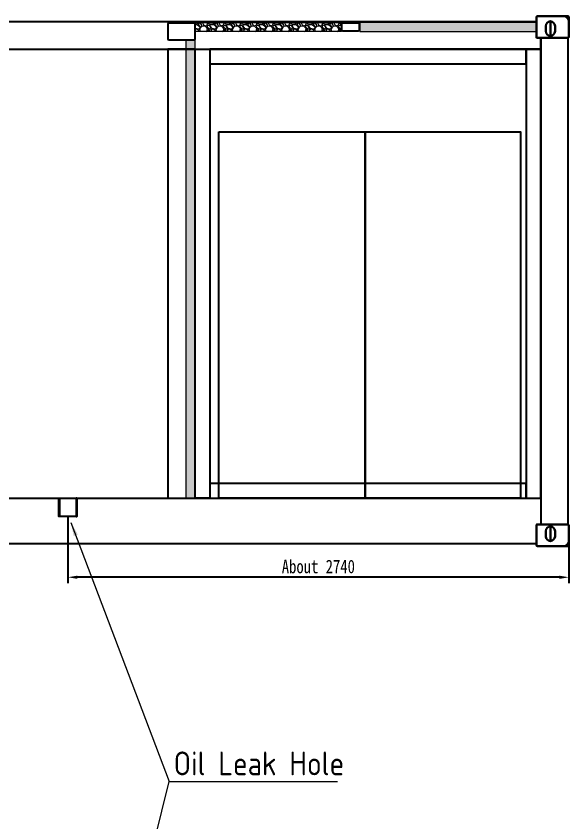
# Model space of a CAD drawing. Extents: x 61367 to 140945, y -1257 to 25588.
# Drawn here: x 77300 to 80323, y 11988 to 16389 of the extents above; entities that cross this region are included whole.
import ezdxf

# ---------------------------------------------------------------- set-up
doc = ezdxf.new("R2010")
doc.units = 0
doc.header["$MEASUREMENT"] = 0
doc.header["$PDMODE"] = 2
doc.header["$PDSIZE"] = 0.2
doc.layers.get('0').update_dxf_attribs({"linetype": 'CONTINUOUS'})
doc.layers.get('DEFPOINTS').update_dxf_attribs({"linetype": 'CONTINUOUS'})
for name, color, linetype, lineweight in [('AM_0', 7, 'CONTINUOUS', 30), ('AM_5', 3, 'CONTINUOUS', 15), ('AM_8', 1, 'CONTINUOUS', 15), ('CO', 7, 'CONTINUOUS', 9), ('THICK', 7, 'CONTINUOUS', 0), ('标注', 5, 'CONTINUOUS', 18)]:
    doc.layers.add(name, color=color, linetype=linetype, lineweight=lineweight)
doc.styles.get("Standard").update_dxf_attribs({"font": 'SimSun.ttf', "height": 60})
doc.styles.add('txtstyle_200', font='tssdeng.shx', dxfattribs={"bigfont": 'hztxt.shx'})
doc.styles.add('仿宋', font='SimSun.ttf', dxfattribs={"width": 0.8})
doc.dimstyles.new('12倍', dxfattribs={"dimscale": 21, "dimtxt": 3.5, "dimasz": 2.5, "dimexe": 1.5, "dimexo": 0, "dimgap": 1, "dimtad": 1, "dimtoh": 1, "dimdsep": 46, "dimtxsty": '仿宋', "dimcen": 2.5, "dimdle": 5, "dimclrd": 4, "dimclre": 4, "dimclrt": 3, "dimadec": 0, "dimazin": 0, "dimtfac": 1, "dimtmove": 0, "dimatfit": 3, "dimfxl": 1, "dimtolj": 1, "dimarcsym": 0})
doc.dimstyles.new('DJ', dxfattribs={"dimtxt": 75, "dimasz": 75, "dimexe": 20, "dimexo": 0, "dimgap": 20, "dimtad": 1, "dimdec": 1, "dimtxsty": 'Standard', "dimcen": 10, "dimclrd": 95, "dimclre": 95, "dimclrt": 95, "dimadec": 0, "dimazin": 0, "dimtfac": 1, "dimtdec": 1, "dimtmove": 1, "dimatfit": 3, "dimfxl": 1, "dimlwd": 13, "dimlwe": 15, "dimarcsym": 0})

# ---------------------------------------------------------------- blocks, each defined once
blk = doc.blocks.new('*D725')
at = {"color": 4, "linetype": 'Continuous', "lineweight": -2, "transparency": 16777216}
for p, q in [((77583.2, 13656.4), (77583.2, 13292.5)), ((80323.2, 13530.5), (80323.2, 13292.5)), ((80270.7, 13324), (77635.7, 13324))]:
    blk.add_line(p, q, dxfattribs=at)
at = {"color": 4, "transparency": 16777216}
for points in [[(77635.7, 13332.7), (77635.7, 13315.2), (77583.2, 13324)], [(80270.7, 13332.7), (80270.7, 13315.2), (80323.2, 13324)]]:
    blk.add_solid(points, dxfattribs=at)
at = {"layer": 'DEFPOINTS', "color": 0, "transparency": 16777216}
for p in [(77583.2, 13656.4), (80323.2, 13530.5), (77583.2, 13324)]:
    blk.add_point(p, dxfattribs=at)
at = {"color": 3, "lineweight": -3, "transparency": 16777216, "insert": (78953.2, 13382.1), "char_height": 73.5, "attachment_point": 5, "style": '仿宋'}
blk.add_mtext('\\A1;About 2740', dxfattribs=at)

msp = doc.modelspace()

# ---------------------------------------------------------------- hatches: boundary and pattern name
at = {"layer": 'AM_8'}
h = msp.add_hatch(dxfattribs=at)
h.set_pattern_fill('GRAVEL', color=256, scale=2.5, angle=315, style=0)
h.set_pattern_definition([(183.0128, (78455.401, 16318.014), (-763.322572, -44.901472), [8.543, -845.7625]), (139.9697, (78446.87, 16317.565), (583.717203, -493.915275), [14.6601, -1451.35]), (87.5104, (78435.6446, 16326.9943), (-44.90209, -942.927048), [10.337, -1023.3675]), (222.2737, (78406.9077, 16333.2804), (942.926409, 853.124238), [13.3501, -1321.66]), (247.8337, (78397.0295, 16324.3002), (314.308633, 763.322714), [13.0908, -1295.995]), (312.2737, (78392.0903, 16312.1768), (-853.124238, 942.926409), [13.3501, -1321.66]), (352.6942, (78401.0706, 16302.2986), (-1032.7294224, 134.704611), [17.6548, -1747.8275]), (27.2553, (78418.582, 16300.0535), (1302.138053, 673.518867), [16.668, -1650.1325]), (76.4296, (78433.3995, 16307.6867), (224.505624, 942.926299), [13.3953, -1326.1375]), (130.2364, (78436.5426, 16320.708), (449.01284, -538.81456), [15.2928, -749.3475]), (177.3974, (78426.6643, 16332.3824), (-1032.7288276, 44.9019394), [19.777, -1957.92]), (93.8141, (78450.911, 16288.379), (-44.901495, 583.716033), [6.75, -668.265]), (126.4692, (78450.462, 16295.1144), (493.91297, -673.518544), [12.842, -1271.365]), (180, (78442.83, 16305.44), (-44.9013, -44.9012), [8.98, -80.822]), (158.1986, (78445.074, 16313.973), (314.31012, -134.7042), [4.836, -478.765]), (246.8014, (78440.584, 16315.769), (89.80262, 179.60524), [6.839, -335.12]), (345.9638, (78437.89, 16309.483), (224.50633, -44.90107), [11.108, -359.1575]), (116.565, (78448.666, 16306.789), (44.9014, -134.7038), [8.032, -192.7725]), (331.3895, (78414.541, 16341.8117), (583.716615, -314.309492), [11.2522, -1113.97]), (25.3462, (78424.4192, 16336.4235), (-673.51801, -314.308766), [9.44, -934.555]), (248.1986, (78457.646, 16315.769), (134.7042, 314.31012), [9.672, -473.93]), (298.6105, (78454.054, 16306.7887), (-314.309492, 583.716615), [11.2522, -1113.97]), (294.444, (78386.702, 16313.973), (-134.70423, 314.30913), [10.851, -531.6925]), (249.7751, (78391.1923, 16304.0946), (269.407977, 718.419737), [9.0918, -900.09]), (21.8014, (78413.194, 16270.419), (314.31012, 134.7042), [9.672, -473.93]), (332.354, (78422.174, 16274.0108), (-763.32153, 404.111828), [10.6446, -1053.81]), (24.444, (78391.192, 16292.42), (-314.30913, -134.70423), [5.4254, -537.12]), (56.31, (78410.5, 16273.113), (134.70349, 224.5056), [3.238, -320.55]), (120.9638, (78412.296, 16275.807), (89.80273, -179.60514), [13.091, -248.7262]), (141.009, (78405.5607, 16287.032), (493.91332, -404.110968), [12.1317, -1201.035]), (258.69, (78433.849, 16305.442), (44.9012, 134.70377), [9.158, -219.7945]), (308.1572, (78432.0525, 16296.4614), (673.519123, -853.125049), [15.989, -1582.9]), (15.9454, (78441.931, 16283.889), (-493.91292, -134.70351), [6.5377, -647.235]), (45, (78448.22, 16285.685), (2e-14, 89.8026), [3.81, -59.69]), (75.2564, (78406.0097, 16289.277), (-134.704064, -493.913547), [8.8217, -873.3475]), (3.0128, (78408.255, 16297.8084), (763.322572, 44.901472), [17.086, -837.22]), (315, (78425.32, 16298.706), (89.8026, -2e-14), [16.51, -46.99]), (280.3048, (78436.9916, 16287.032), (-134.703034, 763.321022), [10.0402, -993.9825]), (209.0546, (78438.788, 16277.154), (-224.50695, -134.70416), [9.2457, -453.0425]), (162.646, (78430.7054, 16272.6637), (-1302.13712, 404.110943), [15.0536, -1490.3125]), (130.4261, (78416.337, 16277.1538), (-538.815719, 628.617846), [15.9257, -1576.645]), (130.4261, (78416.337, 16277.1538), (-538.815719, 628.617846), [15.9257, -1576.645])])
h.paths.add_polyline_path([(79079.171, 16355.442), (79079.171, 16305.442), (78279.171, 16305.442), (78279.171, 16355.442)])
h = msp.add_hatch(dxfattribs=at)
h.set_pattern_fill('GRAVEL', color=256, scale=2.5, angle=315, style=0)
h.set_pattern_definition([(183.0128, (78981.401, 16318.014), (-763.322572, -44.901472), [8.543, -845.7625]), (139.9697, (78972.87, 16317.565), (583.7172026, -493.915275), [14.6601, -1451.35]), (87.5104, (78961.6446, 16326.9943), (-44.90209, -942.927048), [10.337, -1023.3675]), (222.2737, (78932.9077, 16333.2804), (942.926409, 853.1242375), [13.3501, -1321.66]), (247.8337, (78923.0295, 16324.3002), (314.308633, 763.322714), [13.0908, -1295.995]), (312.2737, (78918.0903, 16312.1768), (-853.1242375, 942.926409), [13.3501, -1321.66]), (352.6942, (78927.0706, 16302.2986), (-1032.7294224, 134.704611), [17.6548, -1747.8275]), (27.2553, (78944.582, 16300.0535), (1302.1380528, 673.518867), [16.668, -1650.1325]), (76.4296, (78959.3995, 16307.6867), (224.505624, 942.926299), [13.3953, -1326.1375]), (130.2364, (78962.5426, 16320.708), (449.01284, -538.814558), [15.2928, -749.3475]), (177.3974, (78952.6643, 16332.3824), (-1032.7288276, 44.9019394), [19.777, -1957.92]), (93.8141, (78976.911, 16288.379), (-44.901495, 583.716033), [6.7501, -668.265]), (126.4692, (78976.462, 16295.1144), (493.912969, -673.518544), [12.842, -1271.365]), (180, (78968.83, 16305.44), (-44.9013, -44.9012), [8.9802, -80.8222]), (158.1986, (78971.074, 16313.973), (314.310115, -134.704205), [4.836, -478.765]), (246.8014, (78966.584, 16315.769), (89.80262, 179.60524), [6.8391, -335.12]), (345.9638, (78963.89, 16309.483), (224.50633, -44.90107), [11.108, -359.1575]), (116.5651, (78974.666, 16306.789), (44.9014, -134.7038), [8.0322, -192.7725]), (331.3895, (78940.541, 16341.8117), (583.716615, -314.309492), [11.2522, -1113.97]), (25.3462, (78950.4192, 16336.4235), (-673.51801, -314.308766), [9.44, -934.555]), (248.1986, (78983.646, 16315.769), (134.704205, 314.310115), [9.672, -473.93]), (298.6105, (78980.054, 16306.7887), (-314.309492, 583.716615), [11.2522, -1113.97]), (294.444, (78912.702, 16313.973), (-134.70423, 314.309134), [10.8509, -531.6925]), (249.7751, (78917.1923, 16304.0946), (269.407977, 718.419737), [9.0918, -900.09]), (21.8014, (78939.194, 16270.419), (314.310115, 134.704205), [9.672, -473.93]), (332.354, (78948.174, 16274.0108), (-763.321531, 404.111828), [10.6446, -1053.81]), (24.444, (78917.192, 16292.42), (-314.309134, -134.70423), [5.4254, -537.12]), (56.3099, (78936.5, 16273.113), (134.70349, 224.5056), [3.238, -320.55]), (120.9638, (78938.296, 16275.807), (89.80273, -179.60514), [13.0908, -248.7262]), (141.009, (78931.5607, 16287.032), (493.91332, -404.110968), [12.1317, -1201.035]), (258.6901, (78959.849, 16305.442), (44.90118, 134.70377), [9.158, -219.7945]), (308.1572, (78958.0525, 16296.4614), (673.5191225, -853.1250494), [15.9889, -1582.9]), (15.9454, (78967.931, 16283.889), (-493.91292, -134.70351), [6.5377, -647.235]), (45, (78974.22, 16285.685), (2e-14, 89.8026), [3.81, -59.69]), (75.2564, (78932.0097, 16289.277), (-134.704064, -493.913547), [8.8217, -873.3475]), (3.0128, (78934.255, 16297.8084), (763.322572, 44.901472), [17.086, -837.22]), (315, (78951.32, 16298.706), (89.8026, -2e-14), [16.51, -46.99]), (280.3048, (78962.9916, 16287.032), (-134.703034, 763.321022), [10.0402, -993.9825]), (209.0546, (78964.788, 16277.154), (-224.506945, -134.704155), [9.2457, -453.0425]), (162.646, (78956.7054, 16272.6637), (-1302.13712, 404.1109434), [15.0536, -1490.3125]), (130.4261, (78942.337, 16277.1538), (-538.815719, 628.6178457), [15.9257, -1576.645]), (130.4261, (78942.337, 16277.1538), (-538.815719, 628.6178457), [15.9257, -1576.645])])
h.paths.add_polyline_path([(79179.171, 16355.442), (79179.171, 16305.442), (80145.171, 16305.442), (80145.171, 16355.442)])
h = msp.add_hatch(dxfattribs=at)
h.set_pattern_fill('GRAVEL', color=256, scale=2.5, angle=315, style=0)
h.set_pattern_definition([(183.0128, (78306.401, 13719.014), (-763.322572, -44.901472), [8.543, -845.7625]), (139.9697, (78297.87, 13718.565), (583.7172026, -493.915275), [14.6601, -1451.35]), (87.5104, (78286.6446, 13727.9943), (-44.90209, -942.9270485), [10.337, -1023.3675]), (222.2737, (78257.9077, 13734.2804), (942.9264088, 853.1242375), [13.3501, -1321.66]), (247.8337, (78248.0295, 13725.3002), (314.3086332, 763.322714), [13.0908, -1295.995]), (312.2737, (78243.0903, 13713.1768), (-853.1242375, 942.9264088), [13.3501, -1321.66]), (352.6942, (78252.0706, 13703.2986), (-1032.7294224, 134.7046109), [17.65485, -1747.8275]), (27.2553, (78269.582, 13701.0535), (1302.1380528, 673.5188669), [16.668, -1650.1325]), (76.4296, (78284.3995, 13708.6867), (224.505624, 942.9262987), [13.3953, -1326.1375]), (130.2364, (78287.5426, 13721.708), (449.01284, -538.814558), [15.2928, -749.3475]), (177.3974, (78277.6643, 13733.3824), (-1032.7288276, 44.9019394), [19.77695, -1957.92]), (93.8141, (78301.911, 13689.379), (-44.901495, 583.716033), [6.7501, -668.265]), (126.4692, (78301.462, 13696.1144), (493.9129694, -673.5185443), [12.842, -1271.365]), (180, (78293.83, 13706.44), (-44.90125, -44.90125), [8.9802, -80.8222]), (158.1986, (78296.074, 13714.973), (314.310115, -134.704205), [4.836, -478.765]), (246.8014, (78291.584, 13716.769), (89.802616, 179.60524), [6.8391, -335.12]), (345.9638, (78288.89, 13710.483), (224.50633, -44.90107), [11.108, -359.1575]), (116.5651, (78299.666, 13707.789), (44.90139, -134.70382), [8.0322, -192.7725]), (331.3895, (78265.541, 13742.8117), (583.7166154, -314.309492), [11.2522, -1113.97]), (25.3462, (78275.4192, 13737.4235), (-673.51801, -314.308766), [9.44, -934.555]), (248.1986, (78308.646, 13716.769), (134.704205, 314.310115), [9.672, -473.93]), (298.6105, (78305.054, 13707.7887), (-314.309492, 583.7166154), [11.2522, -1113.97]), (294.444, (78237.702, 13714.973), (-134.70423, 314.309134), [10.8509, -531.6925]), (249.7751, (78242.1923, 13705.0946), (269.4079775, 718.419737), [9.0918, -900.09]), (21.8014, (78264.194, 13671.419), (314.310115, 134.704205), [9.672, -473.93]), (332.354, (78273.174, 13675.0108), (-763.321531, 404.111828), [10.6446, -1053.81]), (24.444, (78242.192, 13693.42), (-314.309134, -134.70423), [5.4254, -537.12]), (56.3099, (78261.5, 13674.113), (134.70349, 224.505606), [3.2379, -320.55]), (120.9638, (78263.296, 13676.807), (89.80273, -179.60514), [13.0908, -248.7262]), (141.009, (78256.5607, 13688.032), (493.9133197, -404.110968), [12.1317, -1201.035]), (258.6901, (78284.849, 13706.442), (44.90118, 134.70377), [9.1581, -219.7945]), (308.1572, (78283.0525, 13697.4614), (673.5191225, -853.1250494), [15.9889, -1582.9]), (15.9454, (78292.931, 13684.889), (-493.91292, -134.70351), [6.5377, -647.235]), (45, (78299.22, 13686.685), (2e-14, 89.8026), [3.81, -59.69]), (75.2564, (78257.0097, 13690.277), (-134.704064, -493.9135475), [8.8217, -873.3475]), (3.0128, (78259.255, 13698.8084), (763.322572, 44.901472), [17.0861, -837.22]), (315, (78276.32, 13699.706), (89.8026, -2e-14), [16.51, -46.99]), (280.3048, (78287.9916, 13688.032), (-134.703034, 763.321022), [10.0402, -993.9825]), (209.0546, (78289.788, 13678.154), (-224.506945, -134.704155), [9.2457, -453.0425]), (162.646, (78281.7054, 13673.6637), (-1302.1371203, 404.1109434), [15.0536, -1490.3125]), (130.4261, (78267.337, 13678.1538), (-538.815719, 628.6178457), [15.9257, -1576.645]), (130.4261, (78267.337, 13678.1538), (-538.815719, 628.6178457), [15.9257, -1576.645])])
h.paths.add_polyline_path([(78279.171, 16255.442), (78229.171, 16255.442), (78229.171, 13756.442), (78279.171, 13756.442)])

# ---------------------------------------------------------------- linework, layer by layer
for points in [[(80089.171, 16208.442), (78359.171, 16208.442), (78359.171, 16128.442), (80089.171, 16128.442)], [(78409.171, 15756.442), (79209.171, 15756.442), (79209.171, 13756.442), (78409.171, 13756.442)], [(79209.171, 15756.442), (80059.171, 15756.442), (80059.171, 13756.442), (79209.171, 13756.442)], [(80089.171, 13836.442), (78359.171, 13836.442), (78359.171, 13756.442), (80089.171, 13756.442)]]:
    msp.add_lwpolyline(points, close=True)
at = {"color": 1, "lineweight": -3}
for points in [[(77533.171, 13756.442), (77633.171, 13756.442), (77633.171, 13656.442), (77533.171, 13656.442)], [(77533.171, 13756.442), (77537.171, 13756.442), (77537.171, 13656.442), (77533.171, 13656.442)], [(77633.171, 13756.442), (77629.171, 13756.442), (77629.171, 13656.442), (77633.171, 13656.442)]]:
    msp.add_lwpolyline(points, close=True, dxfattribs=at)
at = {"layer": 'AM_0'}
for p, q in [((80221.671, 16365.442), (80221.671, 16276.442)), ((80221.671, 13517.442), (80221.671, 13606.442))]:
    msp.add_line(p, q, dxfattribs=at)
for points in [[(80317.171, 16271.442, 0.41421356), (80323.171, 16277.442), (80323.171, 16383.442, 0.41421356), (80317.171, 16389.442), (80151.171, 16389.442, 0.41421356), (80145.171, 16383.442), (80145.171, 16277.442, 0.41421356), (80151.171, 16271.442)], [(80247.171, 16335.442, 1), (80196.171, 16335.442), (80196.171, 16306.942, 1), (80247.171, 16306.942)], [(80317.171, 13611.442, -0.41421356), (80323.171, 13605.442), (80323.171, 13499.442, -0.41421356), (80317.171, 13493.442), (80151.171, 13493.442, -0.41421356), (80145.171, 13499.442), (80145.171, 13605.442, -0.41421356), (80151.171, 13611.442)], [(80247.171, 13547.442, -1), (80196.171, 13547.442), (80196.171, 13575.942, -1), (80247.171, 13575.942)]]:
    msp.add_lwpolyline(points, format="xyb", close=True, dxfattribs=at)
for centre, start, end in [((80293.171, 16359.442), 0, 90), ((80293.171, 13523.442), 270, 0)]:
    msp.add_arc(centre, 30, start, end, dxfattribs=at)
at = {"layer": 'AM_5'}
for points in [[(79079.171, 16355.442), (79079.171, 16305.442), (78279.171, 16305.442), (78279.171, 16355.442)], [(79179.171, 16355.442), (79179.171, 16305.442), (80145.171, 16305.442), (80145.171, 16355.442)], [(78279.171, 16255.442), (78229.171, 16255.442), (78229.171, 13756.442), (78279.171, 13756.442)]]:
    msp.add_lwpolyline(points, close=True, dxfattribs=at)
at = {"layer": 'CO'}
for points in [[(78271.171, 16255.442), (78137.171, 16255.442, -0.41421356), (78129.171, 16263.442), (78129.171, 16347.442, -0.41421356), (78137.171, 16355.442), (78271.171, 16355.442, -0.41421356), (78279.171, 16347.442), (78279.171, 16263.442, -0.41421356)], [(78271.171, 16259.442), (78137.171, 16259.442, -0.41421356), (78133.171, 16263.442), (78133.171, 16347.442, -0.41421356), (78137.171, 16351.442), (78271.171, 16351.442, -0.41421356), (78275.171, 16347.442), (78275.171, 16263.442, -0.41421356)], [(79171.171, 16305.442), (79087.171, 16305.442, -0.41421356), (79079.171, 16313.442), (79079.171, 16347.442, -0.41421356), (79087.171, 16355.442), (79171.171, 16355.442, -0.41421356), (79179.171, 16347.442), (79179.171, 16313.442, -0.41421356)], [(79171.171, 16309.442), (79087.171, 16309.442, -0.41421356), (79083.171, 16313.442), (79083.171, 16347.442, -0.41421356), (79087.171, 16351.442), (79171.171, 16351.442, -0.41421356), (79175.171, 16347.442), (79175.171, 16313.442, -0.41421356)]]:
    msp.add_lwpolyline(points, format="xyb", close=True, dxfattribs=at)
at = {"layer": 'THICK', "lineweight": -3}
for points in [[(80169.171, 16208.442), (80169.171, 16271.442), (80145.171, 16271.442), (80145.171, 16358.442), (68309.171, 16358.442), (68309.171, 16271.442), (68285.171, 16271.442), (68285.171, 16208.442)], [(80319.171, 16271.442), (80169.171, 16271.442), (80169.171, 13611.442), (80319.171, 13611.442)], [(78129.171, 13756.442), (78279.171, 13756.442), (78279.171, 16208.442), (78129.171, 16208.442)], [(78359.171, 13756.442), (78279.171, 13756.442), (78279.171, 16208.442), (78359.171, 16208.442)], [(80089.171, 13756.442), (80169.171, 13756.442), (80169.171, 16208.442), (80089.171, 16208.442)], [(80169.171, 13756.442), (80169.171, 13611.442), (80145.171, 13611.442), (80145.171, 13506.442), (68309.171, 13506.442), (68309.171, 13611.442), (68285.171, 13611.442), (68285.171, 13756.442)]]:
    msp.add_lwpolyline(points, close=True, dxfattribs=at)

# ---------------------------------------------------------------- texts
at = {"layer": '标注', "color": 1, "insert": (78161.847, 12025.349), "char_height": 130, "width": 1721.17777, "attachment_point": 7, "style": 'txtstyle_200'}
msp.add_mtext('{\\Fgbenor,gbcbig|c134;Oil Leak Hole\\P }', dxfattribs=at)

# ---------------------------------------------------------------- dimensions: what is measured, and where the dimension line sits
at = {"lineweight": -3}
dim = msp.add_linear_dim(base=(77583.171, 13323.974), p1=(80323.171, 13530.505), p2=(77583.171, 13656.442), text='About <>', dimstyle='12倍', dxfattribs=at)
dim.commit()
dim.dimension.update_dxf_attribs({"geometry": '*D725', "text_midpoint": (78953.171, 13382.134)})

# ---------------------------------------------------------------- leaders
at = {"layer": 'THICK', "lineweight": -3}
for points in [[(77600.06, 13623.305), (78136.885, 12208.035)], [(77585.45, 9993.937), (78136.885, 12208.035), (79057.843, 12208.035)]]:
    msp.add_leader(points, dimstyle='DJ', override={"dimtad": 0, "dimfxl": 1.25, "dimarcsym": 1}, dxfattribs=at)

doc.saveas('drawing.dxf')
